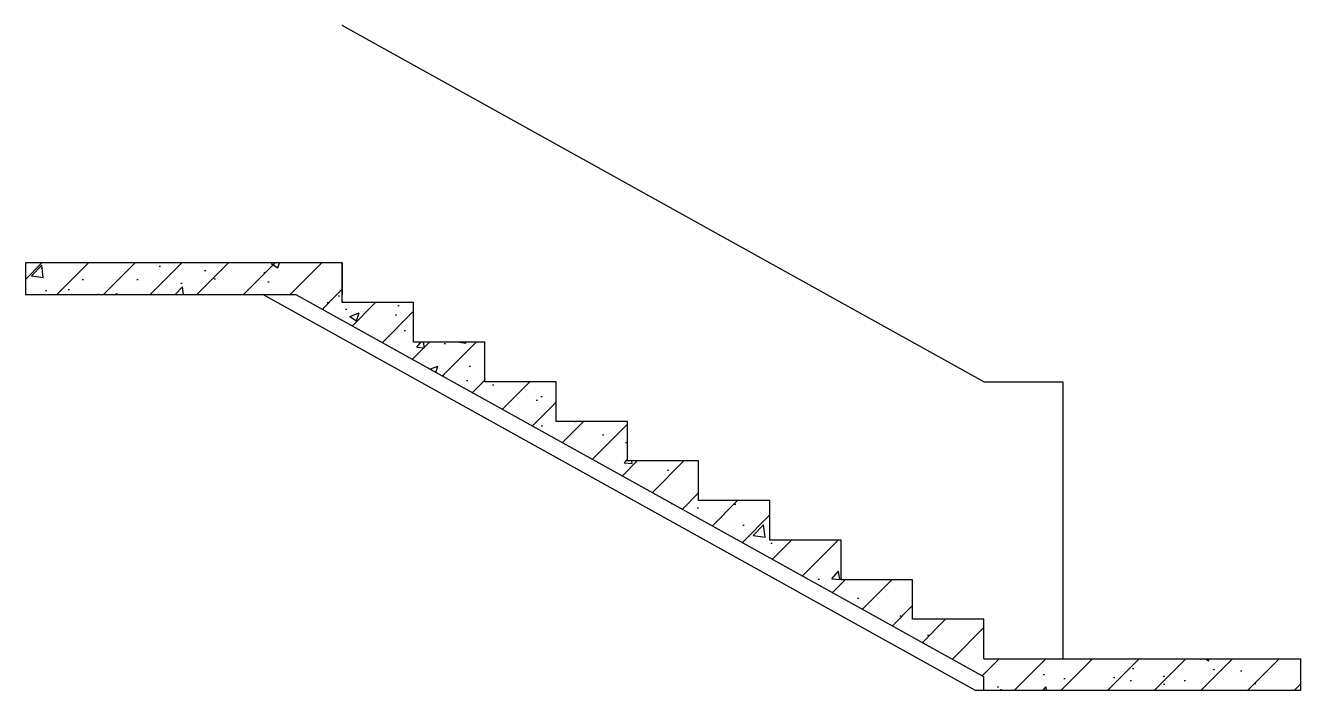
# Model space of a CAD drawing. Extents: x -4830 to 0, y 0 to 2520.
import ezdxf

# ---------------------------------------------------------------- set-up
doc = ezdxf.new("R2010")
doc.units = 0
doc.header["$LTSCALE"] = 1000
doc.header["$MEASUREMENT"] = 0
for name, color, linetype in [('PUB_HATCH', 8, 'Continuous'), ('S_E_RAIL', 4, 'Continuous'), ('S_E_STAIR', 4, 'Continuous'), ('S_STAIR', 9, 'Continuous')]:
    doc.layers.add(name, color=color, linetype=linetype)
pattern_1 = [(45, (-92811.8, -16773.9), (-88.38835, 88.38835), []), (50, (-92811.8, -16773.9), (358.6301, -31.3761), [37.5, -412.5]), (355, (-92811.8, -16773.9), (-69.3757, 376.096), [30, -330]), (100.4514, (-92781.9, -16776.5), (289.2547, 344.7198), [31.8701, -350.571]), (46.1842, (-92811.8, -16673.9), (533.6205, -82.7595), [56.25, -618.75]), (96.6356, (-92767.33, -16680.8), (467.3314, 487.059), [47.805, -525.8565]), (351.1842, (-92811.8, -16673.9), (467.331, 487.0593), [45, -495]), (21, (-92761.8, -16698.9), (298.4535, -201.3094), [37.5, -412.5]), (326, (-92761.8, -16698.9), (121.6577, 362.575), [30, -330]), (71.4514, (-92736.92, -16715.68), (420.1113, 161.2652), [31.8701, -350.571]), (37.5, (-92811.8, -16773.9), (6.07993, 166.44693), [0, -326, 0, -335, 0, -331.25]), (7.5, (-92811.8, -16773.9), (131.53477, 197.20586), [0, -191, 0, -318.5, 0, -126.25]), (327.5, (-92923.3, -16773.9), (266.91122, -11.27744), [0, -125, 0, -390, 0, -517.5]), (317.5, (-92973.3, -16773.9), (291.5931, 50.0525), [0, -162.5, 0, -259, 0, -367.5])]

msp = doc.modelspace()

# ---------------------------------------------------------------- hatches: boundary and pattern name
at = {"layer": 'PUB_HATCH'}
h = msp.add_hatch(dxfattribs=at)
h.set_pattern_fill('钢筋混凝土', color=256, scale=50, style=0)
h.set_pattern_definition(pattern_1)
h.paths.add_polyline_path([(-3630, 1620), (-4830, 1620), (-4830, 1500), (-3630, 1500)])
h = msp.add_hatch(dxfattribs=at)
h.set_pattern_fill('钢筋混凝土', color=256, scale=50, style=0)
h.set_pattern_definition(pattern_1)
h.paths.add_polyline_path([(-1200, 120), (-1200, 270), (-1470, 270), (-1470, 420), (-1740, 420), (-1740, 570), (-2010, 570), (-2010, 720), (-2280, 720), (-2280, 870), (-2550, 870), (-2550, 1020), (-2820, 1020), (-2820, 1170), (-3090, 1170), (-3090, 1320), (-3360, 1320), (-3360, 1470), (-3630, 1470), (-3630, 1500), (-3807.5, 1500), (-1200, 51.4)])
h = msp.add_hatch(dxfattribs=at)
h.set_pattern_fill('钢筋混凝土', color=256, scale=50, style=0)
h.set_pattern_definition(pattern_1)
h.paths.add_polyline_path([(0, 120), (0, 0), (-1200, 0), (-1200, 120)])

# ---------------------------------------------------------------- linework, layer by layer
at = {"layer": 'S_E_RAIL'}
msp.add_line((-900, 1170), (-900, 120), dxfattribs=at)
at = {"layer": 'S_E_STAIR'}
for p, q in [((-1200, 1170), (-3630, 2520)), ((-1231.1, 0), (-3931.1, 1500)), ((-1200, 1170), (-900, 1170)), ((-1200, 0), (-1231.1, 0))]:
    msp.add_line(p, q, dxfattribs=at)
at = {"layer": 'S_STAIR'}
for p, q in [((-3630, 1620), (-4830, 1620)), ((-4830, 1620), (-4830, 1500)), ((-3630, 1470), (-3630, 1620)), ((-3630, 1620), (-3630, 1500)), ((-4830, 1500), (-3807.5, 1500)), ((-1200, 51.4), (-3807.5, 1500)), ((-3360, 1470), (-3630, 1470)), ((-3360, 1320), (-3360, 1470)), ((-3090, 1320), (-3360, 1320)), ((-3090, 1170), (-3090, 1320)), ((-2820, 1170), (-3090, 1170)), ((-2820, 1020), (-2820, 1170)), ((-2550, 1020), (-2820, 1020)), ((-2550, 870), (-2550, 1020)), ((-2280, 870), (-2550, 870)), ((-2280, 720), (-2280, 870)), ((-2010, 720), (-2280, 720)), ((-2010, 570), (-2010, 720)), ((-1740, 570), (-2010, 570)), ((-1740, 420), (-1740, 570)), ((-1470, 420), (-1740, 420)), ((-1470, 270), (-1470, 420)), ((-1200, 270), (-1470, 270)), ((-1200, 120), (-1200, 270)), ((-1200, 120), (0, 120)), ((0, 120), (0, 0)), ((-1200, 0), (-1200, 51.4)), ((0, 0), (-1200, 0))]:
    msp.add_line(p, q, dxfattribs=at)

doc.saveas('drawing.dxf')
